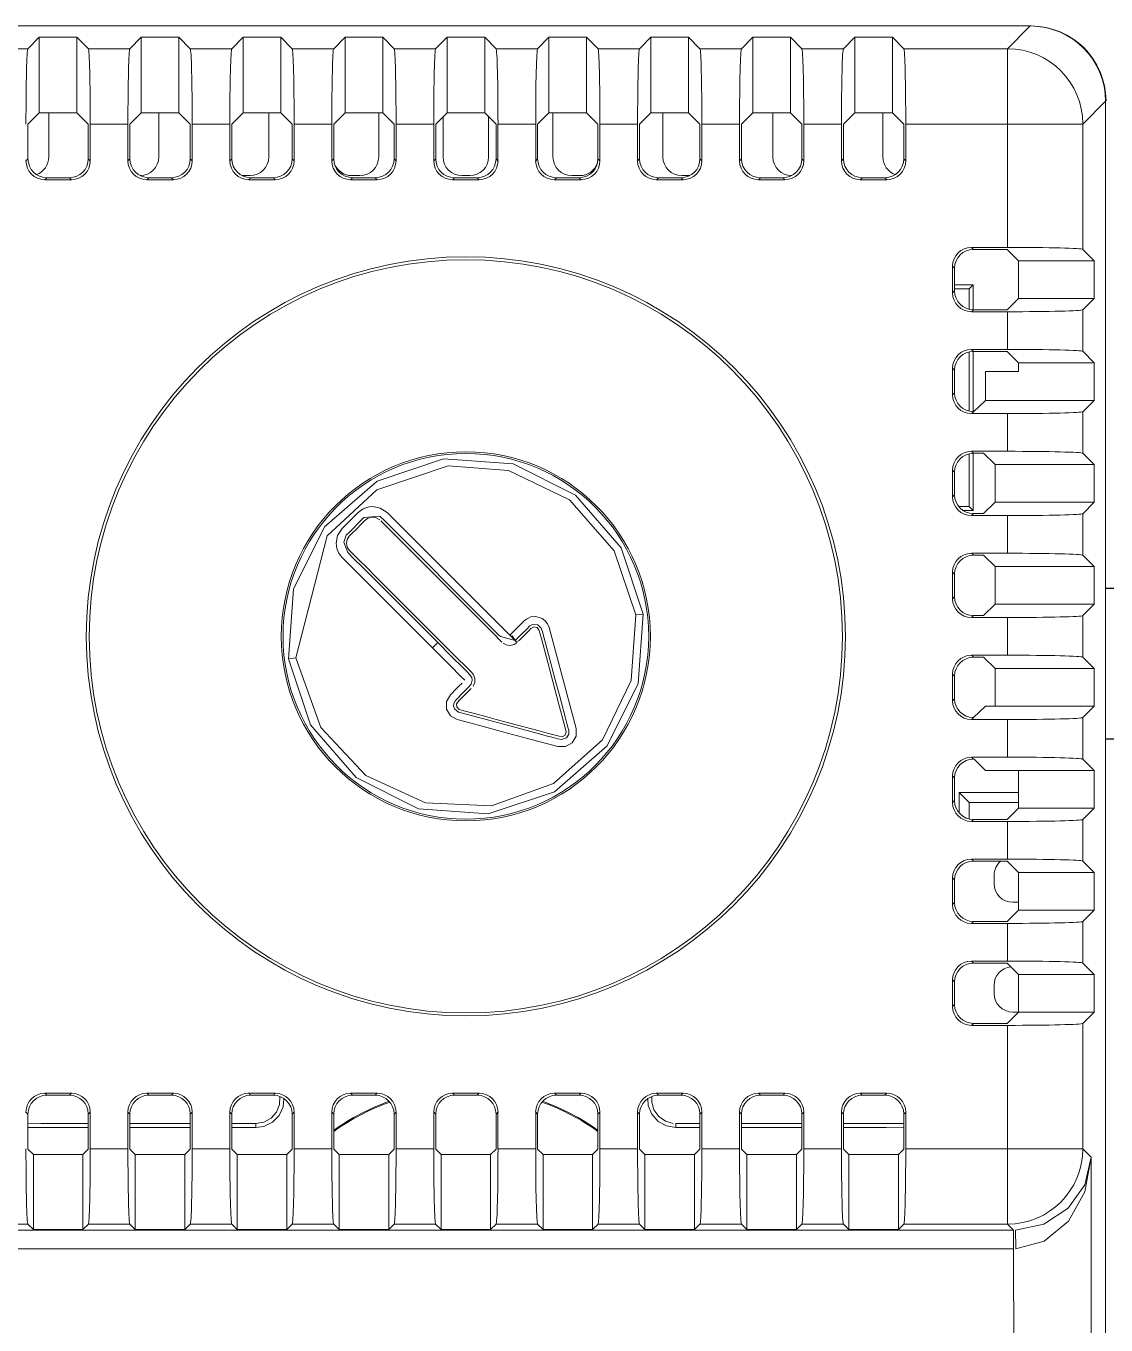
# Model space of a CAD drawing. Header units: millimetres. Extents: x -6000 to 26000, y -6000 to 26000.
# Drawn here: x 148.589 to 152.578, y -4384.457 to -4379.659 of the extents above; entities that cross this region are included whole.
import ezdxf

# ---------------------------------------------------------------- set-up
doc = ezdxf.new("R2010")
doc.units = ezdxf.units.MM
doc.header["$MEASUREMENT"] = 0
doc.layers.add('Чертеж и Рисунок_Ном._пера__21', color=7, linetype='Continuous', lineweight=30)
doc.layers.add('Чертеж и Рисунок_Ном._пера__7', color=7, linetype='Continuous', lineweight=15)

msp = doc.modelspace()

# ---------------------------------------------------------------- linework, layer by layer
at = {"layer": 'Чертеж и Рисунок_Ном._пера__21', "color": 7, "linetype": 'Continuous', "lineweight": 30}
for p, q in [((152.5765, -4381.7357), (154.0892, -4381.7357)), ((152.5765, -4382.2921), (154.0892, -4382.2921))]:
    msp.add_line(p, q, dxfattribs=at)
at = {"layer": 'Чертеж и Рисунок_Ном._пера__7', "color": 7, "linetype": 'Continuous', "lineweight": 15}
for p, q in [((152.2984, -4379.6594), (148.1289, -4379.6594)), ((152.2145, -4379.7433), (152.2984, -4379.6594)), ((152.3005, -4379.6594), (152.2984, -4379.6594)), ((148.5958, -4379.7433), (148.2128, -4379.7433)), ((148.6379, -4379.7012), (148.5958, -4379.7433)), ((148.6379, -4379.7012), (148.6379, -4379.9797)), ((148.6379, -4379.7012), (148.777, -4379.7012)), ((148.777, -4379.9797), (148.777, -4379.7012)), ((148.8191, -4379.7433), (148.777, -4379.7012)), ((148.8191, -4379.7433), (148.9724, -4379.7433)), ((149.0144, -4379.7012), (148.9724, -4379.7433)), ((149.0144, -4379.7012), (149.0144, -4379.9797)), ((149.0144, -4379.7012), (149.1535, -4379.7012)), ((149.1535, -4379.9797), (149.1535, -4379.7012)), ((149.1956, -4379.7433), (149.1535, -4379.7012)), ((149.1956, -4379.7433), (149.3489, -4379.7433)), ((149.391, -4379.7012), (149.3489, -4379.7433)), ((149.391, -4379.7012), (149.391, -4379.9797)), ((149.391, -4379.7012), (149.5301, -4379.7012)), ((149.5301, -4379.9797), (149.5301, -4379.7012)), ((149.5722, -4379.7433), (149.5301, -4379.7012)), ((149.5722, -4379.7433), (149.7255, -4379.7433)), ((149.7675, -4379.7012), (149.7255, -4379.7433)), ((149.7675, -4379.7012), (149.7675, -4379.9797)), ((149.7675, -4379.7012), (149.9066, -4379.7012)), ((149.9066, -4379.9797), (149.9066, -4379.7012)), ((149.9487, -4379.7433), (149.9066, -4379.7012)), ((149.9487, -4379.7433), (150.102, -4379.7433)), ((150.1441, -4379.7012), (150.102, -4379.7433)), ((150.1441, -4379.7012), (150.1441, -4379.9797)), ((150.1441, -4379.7012), (150.2832, -4379.7012)), ((150.2832, -4379.9797), (150.2832, -4379.7012)), ((150.3253, -4379.7433), (150.2832, -4379.7012)), ((150.3253, -4379.7433), (150.4786, -4379.7433)), ((150.5206, -4379.7012), (150.4786, -4379.7433)), ((150.5206, -4379.7012), (150.5206, -4379.9797)), ((150.5206, -4379.7012), (150.6597, -4379.7012)), ((150.6597, -4379.9797), (150.6597, -4379.7012)), ((150.7018, -4379.7433), (150.6597, -4379.7012)), ((150.7018, -4379.7433), (150.8551, -4379.7433)), ((150.8972, -4379.7012), (150.8551, -4379.7433)), ((150.8972, -4379.7012), (150.8972, -4379.9797)), ((150.8972, -4379.7012), (151.0363, -4379.7012)), ((151.0363, -4379.9797), (151.0363, -4379.7012)), ((151.0783, -4379.7433), (151.0363, -4379.7012)), ((151.0783, -4379.7433), (151.2317, -4379.7433)), ((151.2737, -4379.7012), (151.2317, -4379.7433)), ((151.2737, -4379.7012), (151.2737, -4379.9797)), ((151.2737, -4379.7012), (151.4128, -4379.7012)), ((151.4128, -4379.9797), (151.4128, -4379.7012)), ((151.4549, -4379.7433), (151.4128, -4379.7012)), ((151.4549, -4379.7433), (151.6082, -4379.7433)), ((151.6503, -4379.7012), (151.6082, -4379.7433)), ((151.6503, -4379.7012), (151.6503, -4379.9797)), ((151.6503, -4379.7012), (151.7894, -4379.7012)), ((151.7894, -4379.9797), (151.7894, -4379.7012)), ((151.8314, -4379.7433), (151.7894, -4379.7012)), ((152.2145, -4379.7433), (151.8314, -4379.7433)), ((152.2145, -4380.0214), (152.2145, -4379.7433)), ((152.5765, -4379.9375), (152.4926, -4380.0214)), ((152.5765, -4387.8627), (152.5765, -4379.9375)), ((148.6379, -4379.9797), (148.596, -4380.0216)), ((148.6379, -4379.9797), (148.777, -4379.9797)), ((148.6734, -4380.1427), (148.6734, -4379.9797)), ((148.8189, -4380.0216), (148.777, -4379.9797)), ((149.0144, -4379.9797), (148.9726, -4380.0216)), ((149.0144, -4379.9797), (149.1535, -4379.9797)), ((149.0795, -4380.1427), (149.0795, -4379.9797)), ((149.1954, -4380.0216), (149.1535, -4379.9797)), ((149.391, -4379.9797), (149.3491, -4380.0216)), ((149.391, -4379.9797), (149.5301, -4379.9797)), ((149.4855, -4380.1427), (149.4855, -4379.9797)), ((149.572, -4380.0216), (149.5301, -4379.9797)), ((149.7675, -4379.9797), (149.7257, -4380.0216)), ((149.7675, -4379.9797), (149.9066, -4379.9797)), ((149.8916, -4380.1427), (149.8916, -4379.9797)), ((149.9485, -4380.0216), (149.9066, -4379.9797)), ((150.1441, -4379.9797), (150.1022, -4380.0216)), ((150.1441, -4379.9797), (150.2832, -4379.9797)), ((150.3251, -4380.0216), (150.2832, -4379.9797)), ((150.5206, -4379.9797), (150.4787, -4380.0216)), ((150.5206, -4379.9797), (150.6597, -4379.9797)), ((150.5355, -4379.9797), (150.5355, -4380.1427)), ((150.7016, -4380.0216), (150.6597, -4379.9797)), ((150.8972, -4379.9797), (150.8553, -4380.0216)), ((150.8972, -4379.9797), (151.0363, -4379.9797)), ((150.9416, -4379.9797), (150.9416, -4380.1427)), ((151.0782, -4380.0216), (151.0363, -4379.9797)), ((151.2737, -4379.9797), (151.2318, -4380.0216)), ((151.2737, -4379.9797), (151.4128, -4379.9797)), ((151.3476, -4379.9797), (151.3476, -4380.1427)), ((151.4547, -4380.0216), (151.4128, -4379.9797)), ((151.6503, -4379.9797), (151.6084, -4380.0216)), ((151.6503, -4379.9797), (151.7894, -4379.9797)), ((151.7537, -4379.9797), (151.7537, -4380.1427)), ((151.8313, -4380.0216), (151.7894, -4379.9797)), ((148.596, -4380.1502), (148.596, -4380.0216)), ((148.8189, -4380.0216), (148.8189, -4380.1502)), ((148.8262, -4380.0214), (148.8262, -4380.1575)), ((148.8262, -4380.0214), (148.9653, -4380.0214)), ((148.9653, -4380.1575), (148.9653, -4380.0214)), ((148.9726, -4380.1502), (148.9726, -4380.0216)), ((149.1954, -4380.0216), (149.1954, -4380.1502)), ((149.2027, -4380.0214), (149.2027, -4380.1575)), ((149.2027, -4380.0214), (149.3418, -4380.0214)), ((149.3418, -4380.1575), (149.3418, -4380.0214)), ((149.3491, -4380.1502), (149.3491, -4380.0216)), ((149.572, -4380.0216), (149.572, -4380.1502)), ((149.5793, -4380.0214), (149.5793, -4380.1575)), ((149.5793, -4380.0214), (149.7184, -4380.0214)), ((149.7184, -4380.1575), (149.7184, -4380.0214)), ((149.7257, -4380.1502), (149.7257, -4380.0216)), ((149.9485, -4380.0216), (149.9485, -4380.1502)), ((149.9558, -4380.0214), (149.9558, -4380.1575)), ((149.9558, -4380.0214), (150.0949, -4380.0214)), ((150.0949, -4380.1575), (150.0949, -4380.0214)), ((150.1022, -4380.1502), (150.1022, -4380.0216)), ((150.1294, -4379.9944), (150.1294, -4380.1427)), ((150.2977, -4380.1427), (150.2977, -4379.9942)), ((150.3251, -4380.0216), (150.3251, -4380.1502)), ((150.3323, -4380.0214), (150.3323, -4380.1575)), ((150.3323, -4380.0214), (150.4715, -4380.0214)), ((150.4715, -4380.1575), (150.4715, -4380.0214)), ((150.4787, -4380.1502), (150.4787, -4380.0216)), ((150.7016, -4380.0216), (150.7016, -4380.1502)), ((150.7089, -4380.0214), (150.7089, -4380.1575)), ((150.7089, -4380.0214), (150.848, -4380.0214)), ((150.848, -4380.1575), (150.848, -4380.0214)), ((150.8553, -4380.1502), (150.8553, -4380.0216)), ((151.0782, -4380.0216), (151.0782, -4380.1502)), ((151.0854, -4380.0214), (151.0854, -4380.1575)), ((151.0854, -4380.0214), (151.2246, -4380.0214)), ((151.2246, -4380.1575), (151.2246, -4380.0214)), ((151.2318, -4380.1502), (151.2318, -4380.0216)), ((151.4547, -4380.0216), (151.4547, -4380.1502)), ((151.462, -4380.0214), (151.462, -4380.1575)), ((151.462, -4380.0214), (151.6011, -4380.0214)), ((151.6011, -4380.1575), (151.6011, -4380.0214)), ((151.6084, -4380.1502), (151.6084, -4380.0216)), ((151.8313, -4380.0216), (151.8313, -4380.1502)), ((152.2145, -4380.0214), (151.8385, -4380.0214)), ((151.8385, -4380.0214), (151.8385, -4380.1575)), ((152.4926, -4380.0214), (152.2145, -4380.0214)), ((152.2145, -4380.4772), (152.2145, -4380.0214)), ((152.4926, -4380.4843), (152.4926, -4380.0214)), ((148.596, -4380.1502), (148.5887, -4380.1575)), ((148.8262, -4380.1575), (148.8189, -4380.1502)), ((148.9726, -4380.1502), (148.9653, -4380.1575)), ((149.2027, -4380.1575), (149.1954, -4380.1502)), ((149.3491, -4380.1502), (149.3418, -4380.1575)), ((149.5793, -4380.1575), (149.572, -4380.1502)), ((149.7257, -4380.1502), (149.7184, -4380.1575)), ((149.9558, -4380.1575), (149.9485, -4380.1502)), ((150.1022, -4380.1502), (150.0949, -4380.1575)), ((150.3323, -4380.1575), (150.3251, -4380.1502)), ((150.4787, -4380.1502), (150.4715, -4380.1575)), ((150.7089, -4380.1575), (150.7016, -4380.1502)), ((150.8553, -4380.1502), (150.848, -4380.1575)), ((151.0854, -4380.1575), (151.0782, -4380.1502)), ((151.2318, -4380.1502), (151.2246, -4380.1575)), ((151.462, -4380.1575), (151.4547, -4380.1502)), ((151.6084, -4380.1502), (151.6011, -4380.1575)), ((151.8385, -4380.1575), (151.8313, -4380.1502)), ((148.6655, -4380.2197), (148.6583, -4380.227)), ((148.7494, -4380.2197), (148.6655, -4380.2197)), ((148.7566, -4380.227), (148.7494, -4380.2197)), ((149.0421, -4380.2197), (149.0348, -4380.227)), ((149.1259, -4380.2197), (149.0421, -4380.2197)), ((149.1332, -4380.227), (149.1259, -4380.2197)), ((149.387, -4380.2121), (149.4161, -4380.2121)), ((149.4186, -4380.2197), (149.4114, -4380.227)), ((149.5025, -4380.2197), (149.4186, -4380.2197)), ((149.5097, -4380.227), (149.5025, -4380.2197)), ((149.7952, -4380.2197), (149.7879, -4380.227)), ((149.7928, -4380.2121), (149.8221, -4380.2121)), ((149.879, -4380.2197), (149.7952, -4380.2197)), ((149.8863, -4380.227), (149.879, -4380.2197)), ((150.1717, -4380.2197), (150.1645, -4380.227)), ((150.2556, -4380.2197), (150.1717, -4380.2197)), ((150.1989, -4380.2121), (150.2282, -4380.2121)), ((150.2628, -4380.227), (150.2556, -4380.2197)), ((150.5483, -4380.2197), (150.541, -4380.227)), ((150.6321, -4380.2197), (150.5483, -4380.2197)), ((150.6049, -4380.2121), (150.6343, -4380.2121)), ((150.6394, -4380.227), (150.6321, -4380.2197)), ((150.9248, -4380.2197), (150.9175, -4380.227)), ((151.0086, -4380.2197), (150.9248, -4380.2197)), ((151.0159, -4380.227), (151.0086, -4380.2197)), ((151.011, -4380.2121), (151.0403, -4380.2121)), ((151.3014, -4380.2197), (151.2941, -4380.227)), ((151.3852, -4380.2197), (151.3014, -4380.2197)), ((151.3925, -4380.227), (151.3852, -4380.2197)), ((151.6779, -4380.2197), (151.6706, -4380.227)), ((151.7617, -4380.2197), (151.6779, -4380.2197)), ((151.769, -4380.227), (151.7617, -4380.2197)), ((148.7566, -4380.227), (148.6583, -4380.227)), ((149.1332, -4380.227), (149.0348, -4380.227)), ((149.5097, -4380.227), (149.4114, -4380.227)), ((149.8863, -4380.227), (149.7879, -4380.227)), ((150.2628, -4380.227), (150.1645, -4380.227)), ((150.6394, -4380.227), (150.541, -4380.227)), ((151.0159, -4380.227), (150.9175, -4380.227)), ((151.3925, -4380.227), (151.2941, -4380.227)), ((151.769, -4380.227), (151.6706, -4380.227)), ((152.0811, -4380.4772), (152.2145, -4380.4772)), ((152.0884, -4380.4845), (152.0811, -4380.4772)), ((152.0884, -4380.4845), (152.2133, -4380.4845)), ((152.2556, -4380.5264), (152.2133, -4380.4845)), ((152.5346, -4380.5264), (152.4926, -4380.4843)), ((152.0116, -4380.6451), (152.0116, -4380.5468)), ((152.0189, -4380.554), (152.0116, -4380.5468)), ((152.0189, -4380.6379), (152.0189, -4380.554)), ((152.5346, -4380.5264), (152.2556, -4380.5264)), ((152.2556, -4380.5264), (152.2556, -4380.6655)), ((152.5346, -4380.5264), (152.5346, -4380.6655)), ((152.0116, -4380.6451), (152.0189, -4380.6379)), ((152.0189, -4380.615), (152.0878, -4380.615)), ((152.0733, -4380.6296), (152.0189, -4380.6296)), ((152.0733, -4380.6296), (152.0878, -4380.615)), ((152.0733, -4380.7057), (152.0733, -4380.6296)), ((152.0878, -4380.615), (152.0878, -4380.7074)), ((152.2133, -4380.7074), (152.2556, -4380.6655)), ((152.2556, -4380.6655), (152.5346, -4380.6655)), ((152.4926, -4380.7076), (152.5346, -4380.6655)), ((152.0811, -4380.7147), (152.0884, -4380.7074)), ((152.2145, -4380.7147), (152.0811, -4380.7147)), ((152.2133, -4380.7074), (152.0884, -4380.7074)), ((152.2145, -4380.7147), (152.2145, -4380.8538)), ((152.4926, -4380.7076), (152.4926, -4380.8609)), ((152.0733, -4381.0823), (152.0733, -4380.8627)), ((152.0811, -4380.8538), (152.2145, -4380.8538)), ((152.0884, -4380.8611), (152.0811, -4380.8538)), ((152.0878, -4380.8611), (152.0878, -4381.0839)), ((152.0884, -4380.8611), (152.2133, -4380.8611)), ((152.2556, -4380.903), (152.2133, -4380.8611)), ((152.5346, -4380.903), (152.4926, -4380.8609)), ((152.0116, -4381.0217), (152.0116, -4380.9233)), ((152.0189, -4380.9306), (152.0116, -4380.9233)), ((152.0189, -4381.0144), (152.0189, -4380.9306)), ((152.1331, -4380.9352), (152.2556, -4380.9352)), ((152.1331, -4381.0421), (152.1331, -4380.9352)), ((152.5346, -4380.903), (152.2556, -4380.903)), ((152.2556, -4380.903), (152.2556, -4380.9352)), ((152.5346, -4380.903), (152.5346, -4381.0421)), ((152.0116, -4381.0217), (152.0189, -4381.0144)), ((152.0811, -4381.0912), (152.0884, -4381.0839)), ((152.0884, -4381.0839), (152.1331, -4381.0421)), ((152.0884, -4381.0839), (152.0884, -4381.0839)), ((152.1331, -4381.0421), (152.5346, -4381.0421)), ((152.4926, -4381.0841), (152.5346, -4381.0421)), ((152.4926, -4381.0841), (152.4926, -4381.2374)), ((152.2145, -4381.0912), (152.0811, -4381.0912)), ((152.2145, -4381.0912), (152.2145, -4381.2303)), ((152.0811, -4381.2303), (152.2145, -4381.2303)), ((152.0884, -4381.2376), (152.0811, -4381.2303)), ((152.0733, -4381.4345), (152.0733, -4381.2393)), ((152.0878, -4381.2376), (152.0878, -4381.4491)), ((152.0884, -4381.2376), (152.1259, -4381.2376)), ((152.1683, -4381.2795), (152.1259, -4381.2376)), ((152.5346, -4381.2795), (152.1683, -4381.2795)), ((152.1683, -4381.2795), (152.1683, -4381.4186)), ((152.5346, -4381.2795), (152.4926, -4381.2374)), ((152.5346, -4381.2795), (152.5346, -4381.4186)), ((152.0116, -4381.3982), (152.0116, -4381.2999)), ((152.0189, -4381.3071), (152.0116, -4381.2999)), ((152.0189, -4381.391), (152.0189, -4381.3071)), ((152.0116, -4381.3982), (152.0189, -4381.391)), ((152.1259, -4381.4605), (152.1683, -4381.4186)), ((152.1683, -4381.4186), (152.5346, -4381.4186)), ((152.4926, -4381.4607), (152.5346, -4381.4186)), ((149.7568, -4381.5159), (149.8156, -4381.4566)), ((149.9232, -4381.4566), (150.3755, -4381.9093)), ((152.0342, -4381.4345), (152.0733, -4381.4345)), ((152.0878, -4381.4491), (152.0502, -4381.4491)), ((152.0733, -4381.4345), (152.0878, -4381.4491)), ((152.0811, -4381.4678), (152.0884, -4381.4605)), ((152.2145, -4381.4678), (152.0811, -4381.4678)), ((152.1259, -4381.4605), (152.0884, -4381.4605)), ((152.2145, -4381.4678), (152.2145, -4381.6069)), ((152.4926, -4381.4607), (152.4926, -4381.614)), ((152.0811, -4381.6069), (152.2145, -4381.6069)), ((152.0884, -4381.6142), (152.0811, -4381.6069)), ((152.0884, -4381.6142), (152.1259, -4381.6142)), ((152.1683, -4381.656), (152.1259, -4381.6142)), ((152.5346, -4381.656), (152.4926, -4381.614)), ((150.0904, -4381.9566), (149.7568, -4381.6231)), ((152.5346, -4381.656), (152.1683, -4381.656)), ((152.1683, -4381.656), (152.1683, -4381.7951)), ((152.5346, -4381.656), (152.5346, -4381.7951)), ((152.0116, -4381.7748), (152.0116, -4381.6764)), ((152.0189, -4381.6837), (152.0116, -4381.6764)), ((152.0189, -4381.7675), (152.0189, -4381.6837)), ((152.0116, -4381.7748), (152.0189, -4381.7675)), ((152.1259, -4381.837), (152.1683, -4381.7951)), ((152.1683, -4381.7951), (152.5346, -4381.7951)), ((152.4926, -4381.8372), (152.5346, -4381.7951)), ((152.0811, -4381.8443), (152.0884, -4381.837)), ((152.2145, -4381.8443), (152.0811, -4381.8443)), ((152.1259, -4381.837), (152.0884, -4381.837)), ((152.2145, -4381.8443), (152.2145, -4381.9834)), ((152.4926, -4381.8372), (152.4926, -4381.9905)), ((150.521, -4381.8813), (150.6208, -4382.2536)), ((152.0811, -4381.9834), (152.2145, -4381.9834)), ((152.0884, -4381.9907), (152.0811, -4381.9834)), ((152.0884, -4381.9907), (152.1259, -4381.9907)), ((152.1683, -4382.0326), (152.1259, -4381.9907)), ((152.5346, -4382.0326), (152.4926, -4381.9905)), ((152.5346, -4382.0326), (152.1683, -4382.0326)), ((152.1683, -4382.0326), (152.1683, -4382.1717)), ((152.5346, -4382.0326), (152.5346, -4382.1717)), ((152.0116, -4382.1513), (152.0116, -4382.053)), ((152.0189, -4382.0602), (152.0116, -4382.053)), ((152.0189, -4382.1441), (152.0189, -4382.0602)), ((152.0116, -4382.1513), (152.0189, -4382.1441)), ((152.0884, -4382.2136), (152.1331, -4382.1717)), ((152.1683, -4382.1717), (152.1331, -4382.1717)), ((152.1683, -4382.1717), (152.5346, -4382.1717)), ((152.4926, -4382.2138), (152.5346, -4382.1717)), ((152.0811, -4382.2209), (152.0884, -4382.2136)), ((152.2145, -4382.2209), (152.0811, -4382.2209)), ((152.0884, -4382.2136), (152.0884, -4382.2136)), ((152.2145, -4382.2209), (152.2145, -4382.36)), ((152.4926, -4382.2138), (152.4926, -4382.3671)), ((152.0811, -4382.36), (152.2145, -4382.36)), ((152.0884, -4382.3673), (152.0811, -4382.36)), ((152.0908, -4382.3673), (152.0908, -4382.3672)), ((152.1331, -4382.4091), (152.0908, -4382.3673)), ((152.5346, -4382.4091), (152.4926, -4382.3671)), ((152.0116, -4382.5279), (152.0116, -4382.4295)), ((152.0189, -4382.4368), (152.0116, -4382.4295)), ((152.1331, -4382.4091), (152.2556, -4382.4091)), ((152.5346, -4382.4091), (152.2556, -4382.4091)), ((152.2556, -4382.4091), (152.2556, -4382.5482)), ((152.5346, -4382.4091), (152.5346, -4382.5482)), ((152.0189, -4382.5206), (152.0189, -4382.4368)), ((152.0116, -4382.5279), (152.0189, -4382.5206)), ((152.0361, -4382.4905), (152.0361, -4382.5665)), ((152.0361, -4382.4905), (152.0726, -4382.5269)), ((152.2556, -4382.4905), (152.0361, -4382.4905)), ((152.0726, -4382.5269), (152.0726, -4382.5883)), ((152.0726, -4382.5269), (152.2556, -4382.5269)), ((152.2133, -4382.5901), (152.2556, -4382.5482)), ((152.2556, -4382.5482), (152.5346, -4382.5482)), ((152.4926, -4382.5903), (152.5346, -4382.5482)), ((152.0811, -4382.5974), (152.0884, -4382.5901)), ((152.2145, -4382.5974), (152.0811, -4382.5974)), ((152.2133, -4382.5901), (152.0884, -4382.5901)), ((152.2145, -4382.5974), (152.2145, -4382.7365)), ((152.4926, -4382.5903), (152.4926, -4382.7436)), ((152.0811, -4382.7365), (152.2145, -4382.7365)), ((152.0884, -4382.7438), (152.0811, -4382.7365)), ((152.0884, -4382.7438), (152.2133, -4382.7438)), ((152.2556, -4382.7857), (152.2133, -4382.7438)), ((152.5346, -4382.7857), (152.4926, -4382.7436)), ((152.0116, -4382.9044), (152.0116, -4382.8061)), ((152.0189, -4382.8133), (152.0116, -4382.8061)), ((152.0189, -4382.8971), (152.0189, -4382.8133)), ((152.1647, -4382.7969), (152.1647, -4382.8262)), ((152.5346, -4382.7857), (152.2556, -4382.7857)), ((152.2556, -4382.7857), (152.2556, -4382.9248)), ((152.5346, -4382.7857), (152.5346, -4382.9248)), ((152.0116, -4382.9044), (152.0189, -4382.8971)), ((152.2341, -4382.8957), (152.2556, -4382.8957)), ((152.2133, -4382.9667), (152.2556, -4382.9248)), ((152.2556, -4382.9248), (152.5346, -4382.9248)), ((152.4926, -4382.9668), (152.5346, -4382.9248)), ((152.0811, -4382.9739), (152.0884, -4382.9667)), ((152.2145, -4382.9739), (152.0811, -4382.9739)), ((152.2133, -4382.9667), (152.0884, -4382.9667)), ((152.2145, -4382.9739), (152.2145, -4383.1131)), ((152.4926, -4382.9668), (152.4926, -4383.1202)), ((152.0811, -4383.1131), (152.2145, -4383.1131)), ((152.0884, -4383.1203), (152.0811, -4383.1131)), ((152.0884, -4383.1203), (152.2133, -4383.1203)), ((152.2556, -4383.1622), (152.2133, -4383.1203)), ((152.5346, -4383.1622), (152.4926, -4383.1202)), ((152.0116, -4383.281), (152.0116, -4383.1826)), ((152.0189, -4383.1899), (152.0116, -4383.1826)), ((152.0189, -4383.2737), (152.0189, -4383.1899)), ((152.5346, -4383.1622), (152.2556, -4383.1622)), ((152.2556, -4383.1622), (152.2556, -4383.3013)), ((152.5346, -4383.1622), (152.5346, -4383.3013)), ((152.1647, -4383.203), (152.1647, -4383.2323)), ((152.0116, -4383.281), (152.0189, -4383.2737)), ((152.0811, -4383.3505), (152.0884, -4383.3432)), ((152.2133, -4383.3432), (152.0884, -4383.3432)), ((152.2133, -4383.3432), (152.2556, -4383.3013)), ((152.2341, -4383.3018), (152.2552, -4383.3018)), ((152.2556, -4383.3013), (152.5346, -4383.3013)), ((152.4926, -4383.3434), (152.5346, -4383.3013)), ((152.4926, -4383.8068), (152.4926, -4383.3434)), ((152.2145, -4383.3505), (152.0811, -4383.3505)), ((152.2145, -4383.8068), (152.2145, -4383.3505)), ((148.6583, -4383.6012), (148.7566, -4383.6012)), ((148.6583, -4383.6012), (148.6655, -4383.6085)), ((148.7494, -4383.6085), (148.6655, -4383.6085)), ((148.7494, -4383.6085), (148.7566, -4383.6012)), ((149.0348, -4383.6012), (149.1332, -4383.6012)), ((149.0348, -4383.6012), (149.0421, -4383.6085)), ((149.1259, -4383.6085), (149.0421, -4383.6085)), ((149.1259, -4383.6085), (149.1332, -4383.6012)), ((149.4114, -4383.6012), (149.5097, -4383.6012)), ((149.4114, -4383.6012), (149.4186, -4383.6085)), ((149.5025, -4383.6085), (149.4186, -4383.6085)), ((149.5025, -4383.6085), (149.5097, -4383.6012)), ((149.7879, -4383.6012), (149.8863, -4383.6012)), ((149.7879, -4383.6012), (149.7952, -4383.6085)), ((149.879, -4383.6085), (149.7952, -4383.6085)), ((149.879, -4383.6085), (149.8863, -4383.6012)), ((150.1645, -4383.6012), (150.2628, -4383.6012)), ((150.1645, -4383.6012), (150.1717, -4383.6085)), ((150.2556, -4383.6085), (150.1717, -4383.6085)), ((150.2556, -4383.6085), (150.2628, -4383.6012)), ((150.541, -4383.6012), (150.6394, -4383.6012)), ((150.541, -4383.6012), (150.5483, -4383.6085)), ((150.6321, -4383.6085), (150.5483, -4383.6085)), ((150.6321, -4383.6085), (150.6394, -4383.6012)), ((150.9175, -4383.6012), (151.0159, -4383.6012)), ((150.9175, -4383.6012), (150.9248, -4383.6085)), ((151.0086, -4383.6085), (150.9248, -4383.6085)), ((151.0086, -4383.6085), (151.0159, -4383.6012)), ((151.2941, -4383.6012), (151.3925, -4383.6012)), ((151.2941, -4383.6012), (151.3014, -4383.6085)), ((151.3852, -4383.6085), (151.3014, -4383.6085)), ((151.3852, -4383.6085), (151.3925, -4383.6012)), ((151.6706, -4383.6012), (151.769, -4383.6012)), ((151.6706, -4383.6012), (151.6779, -4383.6085)), ((151.7617, -4383.6085), (151.6779, -4383.6085)), ((151.7617, -4383.6085), (151.769, -4383.6012)), ((148.5887, -4383.6707), (148.596, -4383.678)), ((148.596, -4383.678), (148.596, -4383.8074)), ((148.8189, -4383.678), (148.8262, -4383.6707)), ((148.8189, -4383.8074), (148.8189, -4383.678)), ((148.8262, -4383.8068), (148.8262, -4383.6707)), ((148.9653, -4383.6707), (148.9653, -4383.8068)), ((148.9653, -4383.6707), (148.9726, -4383.678)), ((148.9726, -4383.678), (148.9726, -4383.8074)), ((149.1954, -4383.678), (149.2027, -4383.6707)), ((149.1954, -4383.8074), (149.1954, -4383.678)), ((149.2027, -4383.8068), (149.2027, -4383.6707)), ((149.3418, -4383.6707), (149.3418, -4383.8068)), ((149.3418, -4383.6707), (149.3491, -4383.678)), ((149.3491, -4383.678), (149.3491, -4383.8074)), ((149.572, -4383.678), (149.5793, -4383.6707)), ((149.572, -4383.8074), (149.572, -4383.678)), ((149.5793, -4383.8068), (149.5793, -4383.6707)), ((149.7184, -4383.6707), (149.7184, -4383.8068)), ((149.7184, -4383.6707), (149.7257, -4383.678)), ((149.7257, -4383.678), (149.7257, -4383.8074)), ((149.9485, -4383.678), (149.9558, -4383.6707)), ((149.9485, -4383.8074), (149.9485, -4383.678)), ((149.9558, -4383.8068), (149.9558, -4383.6707)), ((150.0949, -4383.6707), (150.0949, -4383.8068)), ((150.0949, -4383.6707), (150.1022, -4383.678)), ((150.1022, -4383.678), (150.1022, -4383.8074)), ((150.3251, -4383.678), (150.3323, -4383.6707)), ((150.3251, -4383.8074), (150.3251, -4383.678)), ((150.3323, -4383.8068), (150.3323, -4383.6707)), ((150.4715, -4383.6707), (150.4715, -4383.8068)), ((150.4715, -4383.6707), (150.4787, -4383.678)), ((150.4787, -4383.678), (150.4787, -4383.8074)), ((150.7016, -4383.678), (150.7089, -4383.6707)), ((150.7016, -4383.8074), (150.7016, -4383.678)), ((150.7089, -4383.8068), (150.7089, -4383.6707)), ((150.848, -4383.6707), (150.848, -4383.8068)), ((150.848, -4383.6707), (150.8553, -4383.678)), ((150.8553, -4383.678), (150.8553, -4383.8074)), ((151.0782, -4383.678), (151.0854, -4383.6707)), ((151.0782, -4383.8074), (151.0782, -4383.678)), ((151.0854, -4383.8068), (151.0854, -4383.6707)), ((151.2246, -4383.6707), (151.2246, -4383.8068)), ((151.2246, -4383.6707), (151.2318, -4383.678)), ((151.2318, -4383.678), (151.2318, -4383.8074)), ((151.4547, -4383.678), (151.462, -4383.6707)), ((151.4547, -4383.8074), (151.4547, -4383.678)), ((151.462, -4383.8068), (151.462, -4383.6707)), ((151.6011, -4383.6707), (151.6011, -4383.8068)), ((151.6011, -4383.6707), (151.6084, -4383.678)), ((151.6084, -4383.678), (151.6084, -4383.8074)), ((151.8313, -4383.678), (151.8385, -4383.6707)), ((151.8313, -4383.8074), (151.8313, -4383.678)), ((151.8385, -4383.8068), (151.8385, -4383.6707)), ((148.8189, -4383.728), (148.596, -4383.728)), ((148.9726, -4383.7135), (149.1954, -4383.7135)), ((149.1954, -4383.728), (148.9726, -4383.728)), ((149.3491, -4383.7135), (149.438, -4383.7135)), ((149.4278, -4383.728), (149.3491, -4383.728)), ((149.438, -4383.728), (149.4278, -4383.728)), ((149.438, -4383.7135), (149.438, -4383.728)), ((150.9893, -4383.7135), (150.9893, -4383.728)), ((150.9893, -4383.7135), (151.0782, -4383.7135)), ((150.9995, -4383.728), (150.9893, -4383.728)), ((151.0782, -4383.728), (150.9995, -4383.728)), ((151.2318, -4383.7135), (151.4547, -4383.7135)), ((151.4547, -4383.728), (151.2318, -4383.728)), ((151.6084, -4383.7135), (151.8313, -4383.7135)), ((148.596, -4383.8074), (148.616, -4383.8274)), ((148.7989, -4383.8274), (148.8189, -4383.8074)), ((148.8262, -4383.8068), (148.9653, -4383.8068)), ((148.9726, -4383.8074), (148.9926, -4383.8274)), ((149.1754, -4383.8274), (149.1954, -4383.8074)), ((149.2027, -4383.8068), (149.3418, -4383.8068)), ((149.3491, -4383.8074), (149.3691, -4383.8274)), ((149.5519, -4383.8274), (149.572, -4383.8074)), ((149.5793, -4383.8068), (149.7184, -4383.8068)), ((149.7257, -4383.8074), (149.7457, -4383.8274)), ((149.9285, -4383.8274), (149.9485, -4383.8074)), ((149.9558, -4383.8068), (150.0949, -4383.8068)), ((150.1022, -4383.8074), (150.1222, -4383.8274)), ((150.305, -4383.8274), (150.3251, -4383.8074)), ((150.3323, -4383.8068), (150.4715, -4383.8068)), ((150.4787, -4383.8074), (150.4988, -4383.8274)), ((150.6816, -4383.8274), (150.7016, -4383.8074)), ((150.7089, -4383.8068), (150.848, -4383.8068)), ((150.8553, -4383.8074), (150.8753, -4383.8274)), ((151.0581, -4383.8274), (151.0782, -4383.8074)), ((151.0854, -4383.8068), (151.2246, -4383.8068)), ((151.2318, -4383.8074), (151.2519, -4383.8274)), ((151.4347, -4383.8274), (151.4547, -4383.8074)), ((151.462, -4383.8068), (151.6011, -4383.8068)), ((151.6084, -4383.8074), (151.6284, -4383.8274)), ((151.8112, -4383.8274), (151.8313, -4383.8074)), ((152.2145, -4383.8068), (151.8385, -4383.8068)), ((152.2145, -4384.0849), (152.2145, -4383.8068)), ((152.4926, -4383.8068), (152.2145, -4383.8068)), ((152.5235, -4383.8377), (152.4926, -4383.8068)), ((148.616, -4383.8274), (148.616, -4384.1051)), ((148.7989, -4383.8274), (148.616, -4383.8274)), ((148.7989, -4384.1051), (148.7989, -4383.8274)), ((148.9926, -4383.8274), (148.9926, -4384.1051)), ((149.1754, -4383.8274), (148.9926, -4383.8274)), ((149.1754, -4384.1051), (149.1754, -4383.8274)), ((149.3691, -4383.8274), (149.3691, -4384.1051)), ((149.5519, -4383.8274), (149.3691, -4383.8274)), ((149.5519, -4384.1051), (149.5519, -4383.8274)), ((149.7457, -4383.8274), (149.7457, -4384.1051)), ((149.9285, -4383.8274), (149.7457, -4383.8274)), ((149.9285, -4384.1051), (149.9285, -4383.8274)), ((150.1222, -4383.8274), (150.1222, -4384.1051)), ((150.305, -4383.8274), (150.1222, -4383.8274)), ((150.305, -4384.1051), (150.305, -4383.8274)), ((150.4988, -4383.8274), (150.4988, -4384.1051)), ((150.6816, -4383.8274), (150.4988, -4383.8274)), ((150.6816, -4384.1051), (150.6816, -4383.8274)), ((150.8753, -4383.8274), (150.8753, -4384.1051)), ((151.0581, -4383.8274), (150.8753, -4383.8274)), ((151.0581, -4384.1051), (151.0581, -4383.8274)), ((151.2519, -4383.8274), (151.2519, -4384.1051)), ((151.4347, -4383.8274), (151.2519, -4383.8274)), ((151.4347, -4384.1051), (151.4347, -4383.8274)), ((151.6284, -4383.8274), (151.6284, -4384.1051)), ((151.8112, -4383.8274), (151.6284, -4383.8274)), ((151.8112, -4384.1051), (151.8112, -4383.8274)), ((152.5235, -4387.8097), (152.5235, -4383.8377)), ((148.1907, -4384.107), (152.2365, -4384.107)), ((148.2128, -4384.0849), (148.5958, -4384.0849)), ((148.5958, -4384.0849), (148.616, -4384.1051)), ((148.7989, -4384.1051), (148.616, -4384.1051)), ((148.7989, -4384.1051), (148.8191, -4384.0849)), ((148.9724, -4384.0849), (148.8191, -4384.0849)), ((148.9724, -4384.0849), (148.9926, -4384.1051)), ((149.1754, -4384.1051), (148.9926, -4384.1051)), ((149.1754, -4384.1051), (149.1956, -4384.0849)), ((149.3489, -4384.0849), (149.1956, -4384.0849)), ((149.3489, -4384.0849), (149.3691, -4384.1051)), ((149.5519, -4384.1051), (149.3691, -4384.1051)), ((149.5519, -4384.1051), (149.5722, -4384.0849)), ((149.7255, -4384.0849), (149.5722, -4384.0849)), ((149.7255, -4384.0849), (149.7457, -4384.1051)), ((149.9285, -4384.1051), (149.7457, -4384.1051)), ((149.9285, -4384.1051), (149.9487, -4384.0849)), ((150.102, -4384.0849), (149.9487, -4384.0849)), ((150.102, -4384.0849), (150.1222, -4384.1051)), ((150.305, -4384.1051), (150.1222, -4384.1051)), ((150.305, -4384.1051), (150.3253, -4384.0849)), ((150.4786, -4384.0849), (150.3253, -4384.0849)), ((150.4786, -4384.0849), (150.4988, -4384.1051)), ((150.6816, -4384.1051), (150.4988, -4384.1051)), ((150.6816, -4384.1051), (150.7018, -4384.0849)), ((150.8551, -4384.0849), (150.7018, -4384.0849)), ((150.8551, -4384.0849), (150.8753, -4384.1051)), ((151.0581, -4384.1051), (150.8753, -4384.1051)), ((151.0581, -4384.1051), (151.0783, -4384.0849)), ((151.2317, -4384.0849), (151.0783, -4384.0849)), ((151.2317, -4384.0849), (151.2519, -4384.1051)), ((151.4347, -4384.1051), (151.2519, -4384.1051)), ((151.4347, -4384.1051), (151.4549, -4384.0849)), ((151.6082, -4384.0849), (151.4549, -4384.0849)), ((151.6082, -4384.0849), (151.6284, -4384.1051)), ((151.8112, -4384.1051), (151.6284, -4384.1051)), ((151.8112, -4384.1051), (151.8314, -4384.0849)), ((151.8314, -4384.0849), (152.2145, -4384.0849)), ((152.2365, -4384.107), (152.2145, -4384.0849)), ((152.2365, -4384.1765), (152.2365, -4384.107)), ((148.1907, -4384.1765), (152.2365, -4384.1765)), ((152.2365, -4384.1765), (152.2454, -4387.8097))]:
    msp.add_line(p, q, dxfattribs=at)
at = {"layer": 'Чертеж и Рисунок_Ном._пера__7', "color": 7, "linetype": 'Continuous', "lineweight": 15, "flags": 128}
for points in [[(149.5584, -4381.9964), (149.5767, -4381.7394), (149.6919, -4381.5089), (149.8865, -4381.34), (150.131, -4381.2585), (150.3881, -4381.2768), (150.6186, -4381.392), (150.7874, -4381.5867), (150.8689, -4381.8312)], [(149.586, -4381.9928), (149.7015, -4381.5427), (149.8852, -4381.3731), (150.1484, -4381.2845), (150.3706, -4381.3009), (150.596, -4381.4097), (150.7615, -4381.5974), (150.8413, -4381.8347)], [(150.11, -4381.937), (149.8389, -4381.6658), (149.7926, -4381.6195), (149.7849, -4381.6118), (149.7776, -4381.6046), (149.7625, -4381.5661), (149.7721, -4381.5405), (149.7845, -4381.5275), (149.7922, -4381.5198), (149.8231, -4381.4885), (149.8372, -4381.4748), (149.8955, -4381.4702), (149.9154, -4381.4883), (149.9464, -4381.5195), (150.279, -4381.8525), (150.3333, -4381.9066), (150.3411, -4381.9143), (150.3961, -4381.929)], [(149.8156, -4381.4566), (149.8252, -4381.449), (149.8348, -4381.443), (149.8445, -4381.4388), (149.8566, -4381.4356), (149.8694, -4381.4345), (149.8972, -4381.44), (149.9232, -4381.4566)], [(149.8958, -4381.4835), (149.878, -4381.4737), (149.8634, -4381.4732), (149.8501, -4381.478), (149.8406, -4381.4858)], [(149.7568, -4381.6231), (149.75, -4381.6151), (149.7444, -4381.6068), (149.7369, -4381.589), (149.7343, -4381.5696), (149.7398, -4381.5412), (149.7568, -4381.5159)], [(149.8406, -4381.4858), (149.8333, -4381.4931), (149.8043, -4381.5222), (149.797, -4381.5295), (149.7897, -4381.5367), (149.7822, -4381.5443), (149.7751, -4381.5559), (149.7726, -4381.5701), (149.7756, -4381.5842), (149.783, -4381.5954), (149.7904, -4381.6029), (149.8049, -4381.6174), (149.8194, -4381.6319), (149.8485, -4381.661), (149.8776, -4381.6901), (149.9487, -4381.7612), (150.1103, -4381.9228), (150.1685, -4381.981), (150.2267, -4382.0392), (150.234, -4382.0465)], [(150.3471, -4381.9347), (150.3372, -4381.9249), (150.3213, -4381.9089), (150.2922, -4381.8798), (150.2631, -4381.8508), (150.2049, -4381.7926), (150.1467, -4381.7344), (150.0304, -4381.6181), (149.914, -4381.5017), (149.8995, -4381.4872)], [(150.8689, -4381.8312), (150.8506, -4382.0882), (150.7353, -4382.3187), (150.5407, -4382.4875), (150.2962, -4382.569), (150.0392, -4382.5507), (149.8087, -4382.4354), (149.6399, -4382.2407), (149.5584, -4381.9963)], [(150.8413, -4381.8347), (150.8248, -4382.0772), (150.7181, -4382.2956), (150.5368, -4382.4576), (150.3079, -4382.5393), (150.065, -4382.5286), (149.8441, -4382.4272), (149.6778, -4382.2499), (149.586, -4381.9929)], [(150.3764, -4381.9093), (150.4025, -4381.8831), (150.4157, -4381.87), (150.4291, -4381.8566)], [(150.4291, -4381.8566), (150.4371, -4381.8501), (150.4541, -4381.8419), (150.4725, -4381.8404), (150.4951, -4381.8473), (150.5065, -4381.856), (150.5151, -4381.8671), (150.521, -4381.8813)], [(150.8689, -4381.8312), (150.8413, -4381.8347)], [(150.4504, -4381.8748), (150.4592, -4381.8698), (150.4791, -4381.8707), (150.4922, -4381.8833), (150.4964, -4381.8969), (150.5138, -4381.9618), (150.5289, -4382.0183), (150.544, -4382.0746), (150.5591, -4382.1309), (150.5742, -4382.1874), (150.5807, -4382.2115), (150.5872, -4382.2359), (150.5907, -4382.2489), (150.5942, -4382.262), (150.5939, -4382.2748), (150.585, -4382.2887), (150.5665, -4382.2949), (150.5529, -4382.2919), (150.5359, -4382.2874), (150.5106, -4382.2806), (150.4853, -4382.2738), (150.3441, -4382.236), (150.2015, -4382.1977), (150.1862, -4382.1936), (150.1718, -4382.1814), (150.1685, -4382.1717), (150.1691, -4382.1613), (150.1751, -4382.1501), (150.1834, -4382.1417), (150.1985, -4382.1266), (150.2135, -4382.1116), (150.2222, -4382.1029), (150.2336, -4382.09), (150.2373, -4382.0759), (150.2354, -4382.066), (150.2272, -4382.0542), (150.2181, -4382.045), (150.2059, -4382.0328), (150.1581, -4381.9851), (150.11, -4381.937)], [(150.2328, -4382.1067), (150.2183, -4382.1213), (150.2075, -4382.132), (150.1892, -4382.1503), (150.1795, -4382.1624), (150.1798, -4382.1746), (150.1884, -4382.1834), (150.2063, -4382.1885), (150.2461, -4382.1991), (150.2906, -4382.2111), (150.3255, -4382.2204), (150.405, -4382.2417), (150.4845, -4382.263), (150.519, -4382.2723), (150.5438, -4382.2789), (150.5587, -4382.2829), (150.5699, -4382.2846), (150.5806, -4382.2788), (150.5846, -4382.2671), (150.5795, -4382.2464), (150.5564, -4382.1602), (150.5351, -4382.0807), (150.4925, -4381.9218), (150.4872, -4381.9019), (150.4845, -4381.892), (150.4775, -4381.8815), (150.4657, -4381.8787), (150.4542, -4381.8853), (150.447, -4381.8926), (150.4324, -4381.9071), (150.4179, -4381.9217), (150.4106, -4381.9289)], [(150.3961, -4381.929), (150.4171, -4381.908), (150.4383, -4381.8868), (150.4504, -4381.8748)], [(150.11, -4381.937), (150.0904, -4381.9566)], [(150.4033, -4381.9362), (150.3921, -4381.944), (150.3778, -4381.9475), (150.3631, -4381.9454), (150.3509, -4381.9384)], [(150.3764, -4381.9093), (150.3961, -4381.929)], [(150.4106, -4381.9289), (150.3997, -4381.9344), (150.383, -4381.9102)], [(149.586, -4381.9928), (149.5584, -4381.9963)], [(150.2094, -4382.0752), (150.1954, -4382.0615), (150.1557, -4382.022), (150.0904, -4381.9566)], [(150.234, -4382.0465), (150.2419, -4382.0561), (150.2469, -4382.0697), (150.2465, -4382.0846), (150.2408, -4382.0978)], [(150.1565, -4382.1292), (150.1784, -4382.1076), (150.1876, -4382.0983), (150.1994, -4382.0864)], [(150.1812, -4382.2209), (150.1565, -4382.2068), (150.1422, -4382.1822), (150.1422, -4382.1538), (150.1565, -4382.1292)], [(150.5535, -4382.3209), (150.5302, -4382.3146), (150.507, -4382.3084), (150.4604, -4382.2959), (150.3674, -4382.2709), (150.2743, -4382.2459), (150.2277, -4382.2335), (150.2045, -4382.2272), (150.1812, -4382.2209)], [(150.6208, -4382.2536), (150.6212, -4382.2822), (150.6068, -4382.3068), (150.5821, -4382.321), (150.5535, -4382.3209)], [(149.438, -4383.7135), (149.4677, -4383.7084), (149.494, -4383.6938), (149.5141, -4383.6713), (149.5255, -4383.6434), (149.527, -4383.6151)], [(149.5415, -4383.6221), (149.5385, -4383.6515), (149.5237, -4383.6832), (149.4992, -4383.7082), (149.4678, -4383.7237), (149.438, -4383.728)], [(150.9893, -4383.728), (150.9548, -4383.7222), (150.9241, -4383.7052), (150.9008, -4383.679), (150.8875, -4383.6466), (150.8856, -4383.6222)], [(150.9012, -4383.6148), (150.9002, -4383.6341), (150.9086, -4383.663), (150.9262, -4383.6875), (150.9509, -4383.7048), (150.9799, -4383.713)], [(148.596, -4383.7145), (148.6438, -4383.7135), (148.8189, -4383.7135)], [(151.8313, -4383.7295), (151.7656, -4383.728), (151.6084, -4383.728)], [(152.2436, -4384.1069), (152.3486, -4384.0844), (152.4383, -4384.0256), (152.4996, -4383.9391), (152.5235, -4383.8377)], [(152.5235, -4383.8377), (152.5003, -4383.9653), (152.4395, -4384.0741), (152.3502, -4384.1481), (152.2454, -4384.1764)], [(152.2436, -4384.1069), (152.2442, -4384.1279), (152.2448, -4384.1512), (152.2454, -4384.1764)]]:
    msp.add_lwpolyline(points, dxfattribs=at)
at = {"layer": 'Чертеж и Рисунок_Ном._пера__7', "color": 7, "linetype": 'Continuous', "lineweight": 15}
for radius in [1.402, 1.391, 0.6816, 0.6754]:
    msp.add_circle((150.2136, -4381.9137), radius, dxfattribs=at)
for centre, radius, start, end in [((152.2142, -4380.0216), 0.2783, 0.0462, 89.9539), ((150.2136, -4384.4197), 0.8382, 109.769, 125.6019), ((150.2136, -4384.4197), 0.8382, 54.3981, 70.231), ((150.2136, -4384.4197), 0.8346, 109.6715, 125.7813), ((150.2136, -4384.4197), 0.8346, 54.2187, 70.3285), ((152.2142, -4383.8066), 0.2783, 270.0462, 359.9537)]:
    msp.add_arc(centre, radius, start, end, dxfattribs=at)
for centre, major_axis, ratio, start_param, end_param in [((152.2982, -4379.9377), (0.1969, 0.1969), 0.999315, 5.498815, 7.067556), ((152.2998, -4379.9379), (0.1973, 0.1973), 0.997265, 5.501896, 7.064475), ((148.596, -4380.0214), (0, 0.2782), 0.026186, 0.02618, 1.570796), ((148.8189, -4380.0214), (0, 0.2782), 0.026186, 4.712389, 6.257005), ((148.9726, -4380.0214), (0, 0.2782), 0.026186, 0.02618, 1.570796), ((149.1954, -4380.0214), (0, 0.2782), 0.026186, 4.712389, 6.257005), ((149.3491, -4380.0214), (0, 0.2782), 0.026186, 0.02618, 1.570796), ((149.572, -4380.0214), (0, 0.2782), 0.026186, 4.712389, 6.257005), ((149.7257, -4380.0214), (0, 0.2782), 0.026186, 0.02618, 1.570796), ((149.9485, -4380.0214), (0, 0.2782), 0.026186, 4.712389, 6.257005), ((150.1022, -4380.0214), (0, 0.2782), 0.026186, 0.02618, 1.570796), ((150.3251, -4380.0214), (0, 0.2782), 0.026186, 4.712389, 6.257005), ((150.4788, -4380.0214), (0, 0.2782), 0.026186, 0.02618, 1.570796), ((150.7016, -4380.0214), (0, 0.2782), 0.026186, 4.712389, 6.257005), ((150.8553, -4380.0214), (0, 0.2782), 0.026186, 0.02618, 1.570796), ((151.0782, -4380.0214), (0, 0.2782), 0.026186, 4.712389, 6.257005), ((151.2319, -4380.0214), (0, 0.2782), 0.026186, 0.02618, 1.570796), ((151.4547, -4380.0214), (0, 0.2782), 0.026186, 4.712389, 6.257005), ((151.6084, -4380.0214), (0, 0.2782), 0.026186, 0.02618, 1.570796), ((151.8312, -4380.0214), (0, 0.2782), 0.026186, 4.712389, 6.257005), ((148.6583, -4380.1574), (-0.0492, -0.0492), 0.999315, 5.498815, 7.067556), ((148.6656, -4380.1501), (-0.0492, -0.0492), 0.999315, 5.498815, 7.067556), ((148.6037, -4380.1425), (0.0493, -0.0493), 0.997265, 5.84084, 7.064475), ((148.7493, -4380.1501), (-0.0492, 0.0492), 0.999315, 2.357222, 3.925963), ((148.7566, -4380.1574), (-0.0492, 0.0492), 0.999315, 2.357222, 3.925963), ((149.0349, -4380.1574), (-0.0492, -0.0492), 0.999315, 5.498815, 7.067556), ((149.0421, -4380.1501), (-0.0492, -0.0492), 0.999315, 5.498815, 7.067556), ((149.0098, -4380.1425), (-0.0493, 0.0493), 0.997265, 2.360303, 3.922882), ((149.1259, -4380.1501), (-0.0492, 0.0492), 0.999315, 2.357222, 3.925963), ((149.1331, -4380.1574), (-0.0492, 0.0492), 0.999315, 2.357222, 3.925963), ((149.4114, -4380.1574), (-0.0492, -0.0492), 0.999315, 5.498815, 7.067556), ((149.4187, -4380.1501), (-0.0492, -0.0492), 0.999315, 5.498815, 7.067556), ((149.4159, -4380.1425), (0.0493, -0.0493), 0.997265, 5.501896, 7.064475), ((149.5024, -4380.1501), (-0.0492, 0.0492), 0.999315, 2.357222, 3.925963), ((149.5097, -4380.1574), (-0.0492, 0.0492), 0.999315, 2.357222, 3.925963), ((149.788, -4380.1574), (-0.0492, -0.0492), 0.999315, 5.498815, 7.067556), ((149.7952, -4380.1501), (-0.0492, -0.0492), 0.999315, 5.498815, 7.067556), ((149.793, -4380.1425), (0.0493, 0.0493), 0.997265, 2.714286, 3.922882), ((149.822, -4380.1425), (0.0493, -0.0493), 0.997265, 5.501896, 7.064475), ((149.879, -4380.1501), (-0.0492, 0.0492), 0.999315, 2.357222, 3.925963), ((149.8862, -4380.1574), (-0.0492, 0.0492), 0.999315, 2.357222, 3.925963), ((150.1645, -4380.1574), (-0.0492, -0.0492), 0.999315, 5.498815, 7.067556), ((150.1718, -4380.1501), (-0.0492, -0.0492), 0.999315, 5.498815, 7.067556), ((150.1991, -4380.1425), (-0.0493, -0.0493), 0.997265, 5.501896, 7.064475), ((150.228, -4380.1425), (-0.0493, 0.0493), 0.997265, 2.360303, 3.922882), ((150.2555, -4380.1501), (0.0492, -0.0492), 0.999315, 5.498815, 7.067556), ((150.2628, -4380.1574), (0.0492, -0.0492), 0.999315, 5.498815, 7.067556), ((150.541, -4380.1574), (0.0492, 0.0492), 0.999315, 2.357222, 3.925963), ((150.5483, -4380.1501), (0.0492, 0.0492), 0.999315, 2.357222, 3.925963), ((150.6051, -4380.1425), (-0.0493, -0.0493), 0.997265, 5.501896, 7.064475), ((150.632, -4380.1501), (0.0492, -0.0492), 0.999315, 5.498815, 7.067556), ((150.6341, -4380.1425), (-0.0493, 0.0493), 0.997265, 2.360303, 3.593203), ((150.6393, -4380.1574), (0.0492, -0.0492), 0.999315, 5.498815, 7.067556), ((150.9176, -4380.1574), (0.0492, 0.0492), 0.999315, 2.357222, 3.925963), ((150.9249, -4380.1501), (0.0492, 0.0492), 0.999315, 2.357222, 3.925963), ((151.0112, -4380.1425), (-0.0493, -0.0493), 0.997265, 5.501896, 7.064475), ((151.0086, -4380.1501), (0.0492, -0.0492), 0.999315, 5.498815, 7.067556), ((151.0159, -4380.1574), (0.0492, -0.0492), 0.999315, 5.498815, 7.067556), ((151.2941, -4380.1574), (0.0492, 0.0492), 0.999315, 2.357222, 3.925963), ((151.3014, -4380.1501), (0.0492, 0.0492), 0.999315, 2.357222, 3.925963), ((151.4173, -4380.1425), (0.0493, 0.0493), 0.997265, 2.360303, 3.922882), ((151.3851, -4380.1501), (0.0492, -0.0492), 0.999315, 5.498815, 7.067556), ((151.3924, -4380.1574), (0.0492, -0.0492), 0.999315, 5.498815, 7.067556), ((151.6707, -4380.1574), (0.0492, 0.0492), 0.999315, 2.357222, 3.925963), ((151.678, -4380.1501), (0.0492, 0.0492), 0.999315, 2.357222, 3.925963), ((151.8233, -4380.1425), (0.0493, 0.0493), 0.997265, 2.360303, 3.585885), ((151.7617, -4380.1501), (0.0492, -0.0492), 0.999315, 5.498815, 7.067556), ((151.769, -4380.1574), (0.0492, -0.0492), 0.999315, 5.498815, 7.067556), ((152.0812, -4380.5468), (0.0492, -0.0492), 0.999315, 2.357222, 3.925963), ((152.0884, -4380.5541), (0.0492, -0.0492), 0.999315, 2.357222, 3.925963), ((152.2145, -4380.4845), (0.2782, 0), 0.026186, 0.02618, 1.570796), ((152.0812, -4380.6451), (-0.0492, -0.0492), 0.999315, 5.498815, 7.067556), ((152.0884, -4380.6378), (-0.0492, -0.0492), 0.999315, 5.498815, 7.067556), ((152.2145, -4380.7074), (0.2782, 0), 0.026186, 4.712389, 6.257005), ((152.0812, -4380.9234), (0.0492, -0.0492), 0.999315, 2.357222, 3.925963), ((152.0884, -4380.9306), (0.0492, -0.0492), 0.999315, 2.357222, 3.925963), ((152.2145, -4380.8611), (0.2782, 0), 0.026186, 0.02618, 1.570796), ((152.0812, -4381.0216), (-0.0492, -0.0492), 0.999315, 5.498815, 7.067556), ((152.0884, -4381.0144), (-0.0492, -0.0492), 0.999315, 5.498815, 7.067556), ((152.2145, -4381.0839), (0.2782, 0), 0.026186, 4.712389, 6.257005), ((152.0812, -4381.2999), (0.0492, -0.0492), 0.999315, 2.357222, 3.925963), ((152.2145, -4381.2376), (0.2782, 0), 0.026186, 0.02618, 1.570796), ((152.0884, -4381.3072), (0.0492, -0.0492), 0.999315, 2.357222, 3.925963), ((152.0812, -4381.3982), (-0.0492, -0.0492), 0.999315, 5.498815, 7.067556), ((152.0884, -4381.3909), (-0.0492, -0.0492), 0.999315, 5.498815, 7.067556), ((152.2145, -4381.4605), (0.2782, 0), 0.026186, 4.712389, 6.257005), ((152.0812, -4381.6765), (0.0492, -0.0492), 0.999315, 2.357222, 3.925963), ((152.0884, -4381.6837), (0.0492, -0.0492), 0.999315, 2.357222, 3.925963), ((152.2145, -4381.6142), (0.2782, 0), 0.026186, 0.02618, 1.570796), ((152.0812, -4381.7747), (-0.0492, -0.0492), 0.999315, 5.498815, 7.067556), ((152.0884, -4381.7675), (-0.0492, -0.0492), 0.999315, 5.498815, 7.067556), ((152.2145, -4381.837), (0.2782, 0), 0.026186, 4.712389, 6.257005), ((152.0812, -4382.053), (0.0492, -0.0492), 0.999315, 2.357222, 3.925963), ((152.0884, -4382.0603), (0.0492, -0.0492), 0.999315, 2.357222, 3.925963), ((152.2145, -4381.9907), (0.2782, 0), 0.026186, 0.02618, 1.570796), ((152.0884, -4382.144), (-0.0492, -0.0492), 0.999315, 5.498815, 7.067556), ((152.0812, -4382.1513), (-0.0492, -0.0492), 0.999315, 5.498815, 7.067556), ((152.2145, -4382.2136), (0.2782, 0), 0.026186, 4.712389, 6.257005), ((152.0812, -4382.4296), (0.0492, -0.0492), 0.999315, 2.357222, 3.925963), ((152.0884, -4382.4368), (0.0492, -0.0492), 0.999315, 2.357222, 3.925963), ((152.2145, -4382.3673), (0.2782, 0), 0.026186, 0.02618, 1.570796), ((152.0812, -4382.5278), (-0.0492, -0.0492), 0.999315, 5.498815, 7.067556), ((152.0884, -4382.5206), (-0.0492, -0.0492), 0.999315, 5.498815, 7.067556), ((152.2145, -4382.5901), (0.2782, 0), 0.026186, 4.712389, 6.257005), ((152.0812, -4382.8061), (0.0492, -0.0492), 0.999315, 2.357222, 3.925963), ((152.0884, -4382.8134), (0.0492, -0.0492), 0.999315, 2.357222, 3.925963), ((152.2343, -4382.7971), (0.0493, -0.0493), 0.997265, 3.057516, 3.922882), ((152.2145, -4382.7438), (0.2782, 0), 0.026186, 0.02618, 1.570796), ((152.2343, -4382.8261), (-0.0493, -0.0493), 0.997265, 5.501896, 7.064475), ((152.0812, -4382.9044), (-0.0492, -0.0492), 0.999315, 5.498815, 7.067556), ((152.0884, -4382.8971), (-0.0492, -0.0492), 0.999315, 5.498815, 7.067556), ((152.2145, -4382.9667), (0.2782, 0), 0.026186, 4.712389, 6.257005), ((152.0812, -4383.1826), (0.0492, -0.0492), 0.999315, 2.357222, 3.925963), ((152.0884, -4383.1899), (0.0492, -0.0492), 0.999315, 2.357222, 3.925963), ((152.2343, -4383.2032), (0.0493, -0.0493), 0.997265, 2.463736, 3.922882), ((152.2145, -4383.1204), (0.2782, 0), 0.026186, 0.02618, 1.570796), ((152.2343, -4383.2321), (-0.0493, -0.0493), 0.997265, 5.501896, 7.064475), ((152.0812, -4383.2809), (-0.0492, -0.0492), 0.999315, 5.498815, 7.067556), ((152.0884, -4383.2736), (-0.0492, -0.0492), 0.999315, 5.498815, 7.067556), ((152.2145, -4383.3432), (0.2782, 0), 0.026186, 4.712389, 6.257005), ((148.6583, -4383.6708), (0.0492, -0.0492), 0.999315, 2.357222, 3.925963), ((148.6656, -4383.6781), (0.0492, -0.0492), 0.999315, 2.357222, 3.925963), ((148.7493, -4383.6781), (0.0492, 0.0492), 0.999315, 5.498815, 7.067556), ((148.7566, -4383.6708), (0.0492, 0.0492), 0.999315, 5.498815, 7.067556), ((149.0349, -4383.6708), (0.0492, -0.0492), 0.999315, 2.357222, 3.925963), ((149.0421, -4383.6781), (0.0492, -0.0492), 0.999315, 2.357222, 3.925963), ((149.1259, -4383.6781), (0.0492, 0.0492), 0.999315, 5.498815, 7.067556), ((149.1331, -4383.6708), (0.0492, 0.0492), 0.999315, 5.498815, 7.067556), ((149.4114, -4383.6708), (0.0492, -0.0492), 0.999315, 2.357222, 3.925963), ((149.4187, -4383.6781), (0.0492, -0.0492), 0.999315, 2.357222, 3.925963), ((149.5024, -4383.6781), (0.0492, 0.0492), 0.999315, 5.498815, 7.067556), ((149.5097, -4383.6708), (0.0492, 0.0492), 0.999315, 5.498815, 7.067556), ((149.788, -4383.6708), (0.0492, -0.0492), 0.999315, 2.357222, 3.925963), ((149.7952, -4383.6781), (0.0492, -0.0492), 0.999315, 2.357222, 3.925963), ((149.879, -4383.6781), (0.0492, 0.0492), 0.999315, 5.498815, 7.067556), ((149.8862, -4383.6708), (0.0492, 0.0492), 0.999315, 5.498815, 7.067556), ((150.1645, -4383.6708), (0.0492, -0.0492), 0.999315, 2.357222, 3.925963), ((150.1718, -4383.6781), (0.0492, -0.0492), 0.999315, 2.357222, 3.925963), ((150.2555, -4383.6781), (-0.0492, -0.0492), 0.999315, 2.357222, 3.925963), ((150.2628, -4383.6708), (-0.0492, -0.0492), 0.999315, 2.357222, 3.925963), ((150.541, -4383.6708), (-0.0492, 0.0492), 0.999315, 5.498815, 7.067556), ((150.5483, -4383.6781), (-0.0492, 0.0492), 0.999315, 5.498815, 7.067556), ((150.632, -4383.6781), (-0.0492, -0.0492), 0.999315, 2.357222, 3.925963), ((150.6393, -4383.6708), (-0.0492, -0.0492), 0.999315, 2.357222, 3.925963), ((150.9176, -4383.6708), (-0.0492, 0.0492), 0.999315, 5.498815, 7.067556), ((150.9249, -4383.6781), (-0.0492, 0.0492), 0.999315, 5.498815, 7.067556), ((151.0086, -4383.6781), (-0.0492, -0.0492), 0.999315, 2.357222, 3.925963), ((151.0159, -4383.6708), (-0.0492, -0.0492), 0.999315, 2.357222, 3.925963), ((151.2941, -4383.6708), (-0.0492, 0.0492), 0.999315, 5.498815, 7.067556), ((151.3014, -4383.6781), (-0.0492, 0.0492), 0.999315, 5.498815, 7.067556), ((151.3851, -4383.6781), (-0.0492, -0.0492), 0.999315, 2.357222, 3.925963), ((151.3924, -4383.6708), (-0.0492, -0.0492), 0.999315, 2.357222, 3.925963), ((151.6707, -4383.6708), (-0.0492, 0.0492), 0.999315, 5.498815, 7.067556), ((151.678, -4383.6781), (-0.0492, 0.0492), 0.999315, 5.498815, 7.067556), ((151.7617, -4383.6781), (-0.0492, -0.0492), 0.999315, 2.357222, 3.925963), ((151.769, -4383.6708), (-0.0492, -0.0492), 0.999315, 2.357222, 3.925963), ((148.596, -4383.8068), (0, 0.2782), 0.026186, 1.570796, 3.115413), ((148.8189, -4383.8068), (0, 0.2782), 0.026186, 3.167773, 4.712389), ((148.9726, -4383.8068), (0, 0.2782), 0.026186, 1.570796, 3.115413), ((149.1954, -4383.8068), (0, 0.2782), 0.026186, 3.167773, 4.712389), ((149.3491, -4383.8068), (0, 0.2782), 0.026186, 1.570796, 3.115413), ((149.572, -4383.8068), (0, 0.2782), 0.026186, 3.167773, 4.712389), ((149.7257, -4383.8068), (0, 0.2782), 0.026186, 1.570796, 3.115413), ((149.9485, -4383.8068), (0, 0.2782), 0.026186, 3.167773, 4.712389), ((150.1022, -4383.8068), (0, 0.2782), 0.026186, 1.570796, 3.115413), ((150.3251, -4383.8068), (0, 0.2782), 0.026186, 3.167773, 4.712389), ((150.4788, -4383.8068), (0, 0.2782), 0.026186, 1.570796, 3.115413), ((150.7016, -4383.8068), (0, 0.2782), 0.026186, 3.167773, 4.712389), ((150.8553, -4383.8068), (0, 0.2782), 0.026186, 1.570796, 3.115413), ((151.0782, -4383.8068), (0, 0.2782), 0.026186, 3.167773, 4.712389), ((151.2319, -4383.8068), (0, 0.2782), 0.026186, 1.570796, 3.115413), ((151.4547, -4383.8068), (0, 0.2782), 0.026186, 3.167773, 4.712389), ((151.6084, -4383.8068), (0, 0.2782), 0.026186, 1.570796, 3.115413), ((151.8312, -4383.8068), (0, 0.2782), 0.026186, 3.167773, 4.712389)]:
    msp.add_ellipse(centre, major_axis=major_axis, ratio=ratio, start_param=start_param, end_param=end_param, dxfattribs=at)

doc.saveas('drawing.dxf')
